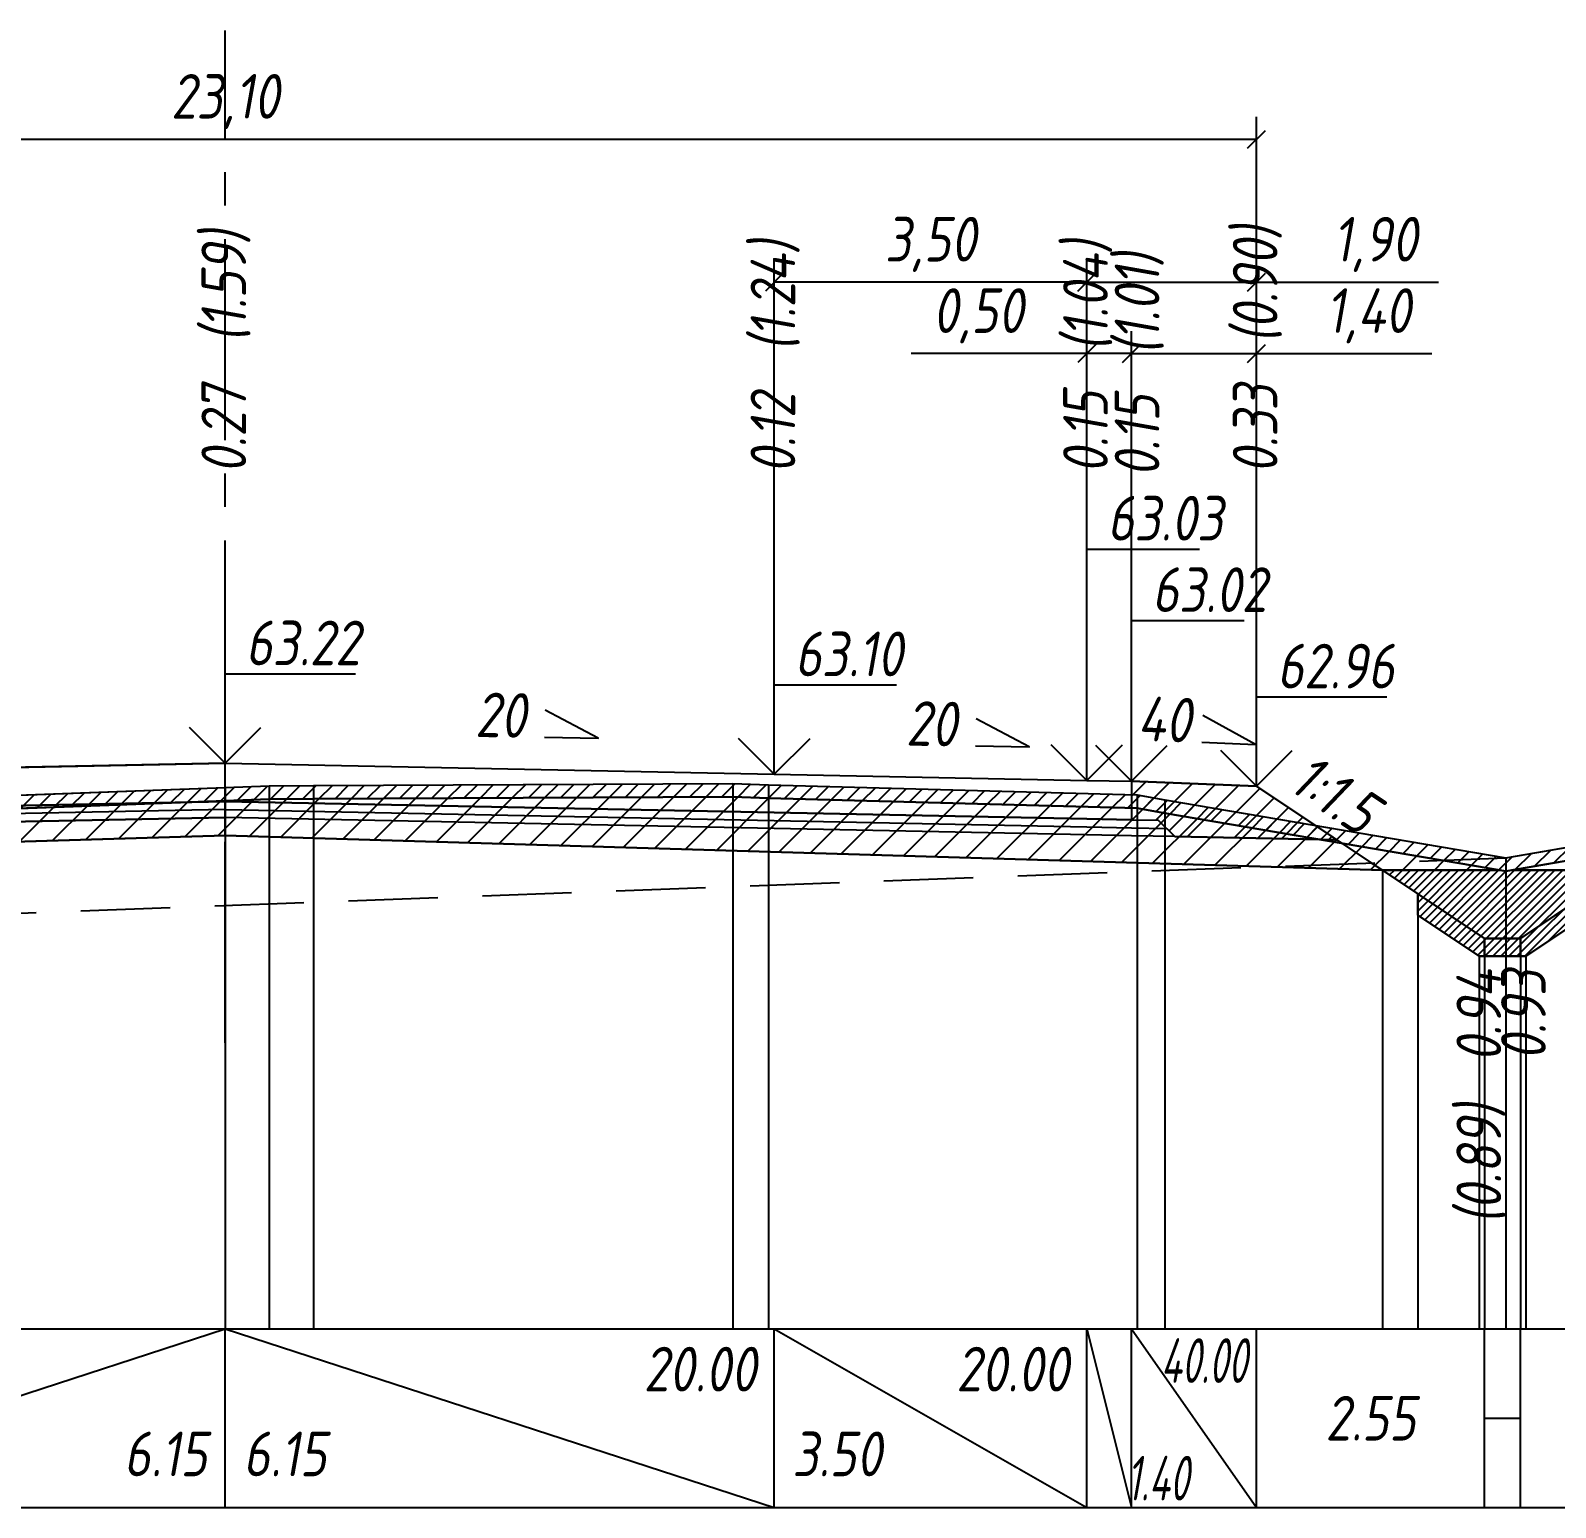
# Model space of a CAD drawing. Extents: x -717 to 1451, y -133302 to 233.
# Drawn here: x 164.3 to 249.7, y -3040 to -2957.3 of the extents above; entities that cross this region are included whole.
import ezdxf
from ezdxf.enums import TextEntityAlignment as Align

# ---------------------------------------------------------------- set-up
doc = ezdxf.new("R2010")
doc.units = 0
doc.linetypes.add('осевая2', pattern=[1.125, 0.75, -0.125, 0.125, -0.125])
doc.linetypes.add('штриховая', pattern=[0.75, 0.5, -0.25])
for name, color, linetype in [('Интерполированный поперечник', 2, 'Continuous'), ('Код_514', 1, 'Continuous'), ('Контур_0', 7, 'Continuous'), ('Контур_2521', 7, 'Continuous'), ('Контур_2564', 7, 'Continuous'), ('Контур_2660', 7, 'Continuous'), ('Контур_2665', 7, 'Continuous'), ('Контур_400', 7, 'Continuous'), ('Контур_508', 7, 'Continuous'), ('Контур_512', 7, 'Continuous'), ('Контур_513', 7, 'Continuous'), ('Контур_818', 7, 'Continuous'), ('Красный поперечник', 1, 'Continuous'), ('Объём_2501', 7, 'Continuous'), ('Объём_2564', 7, 'Continuous'), ('Объём_2650', 7, 'Continuous'), ('Объём_2660', 7, 'Continuous'), ('Объём_2661', 7, 'Continuous'), ('Объём_2663', 7, 'Continuous'), ('Объём_2664', 7, 'Continuous'), ('Объём_2665', 7, 'Continuous'), ('Объём_2666', 7, 'Continuous'), ('Объём_2667', 7, 'Continuous'), ('Объём_2668', 7, 'Continuous'), ('Объём_2669', 7, 'Continuous'), ('Объём_2675', 7, 'Continuous'), ('Ось', 1, 'осевая2'), ('Откосы', 7, 'Continuous'), ('Отметки покрытия', 7, 'Continuous'), ('Рабочие отметки', 7, 'Continuous'), ('Рабочие отметки доп.', 7, 'Continuous'), ('Таблица', 7, 'Continuous'), ('Уклоны проезжей части', 7, 'Continuous'), ('Черный поперечник', 3, 'Continuous')]:
    doc.layers.add(name, color=color, linetype=linetype)
for name, color, linetype, true_color in [('Контур_2540', 2, 'Continuous', 0xffff00), ('Контур_2560', 2, 'Continuous', 0xffff00), ('Контур_2561', 7, 'Continuous', 0xff8040), ('Контур_2562', 3, 'Continuous', 0x00ff00), ('Контур_2563', 7, 'Continuous', 0xff8000), ('Контур_2570', 7, 'Continuous', 0x80ff00), ('Контур_2583', 3, 'Continuous', 0x00ff00), ('Контур_2584', 3, 'Continuous', 0x00ff00), ('Контур_2736', 4, 'Continuous', 0x00ffff), ('Контур_2737', 4, 'Continuous', 0x00ffff), ('Контур_2738', 4, 'Continuous', 0x00ffff), ('Контур_2739', 4, 'Continuous', 0x00ffff), ('Контур_2745', 7, 'Continuous', 0xa4ffff), ('Контур_2747', 4, 'Continuous', 0x00ffff), ('Контур_2748', 4, 'Continuous', 0x00ffff), ('Контур_2749', 4, 'Continuous', 0x00ffff), ('Контур_402', 7, 'Continuous', 0xff6464), ('Контур_703', 4, 'Continuous', 0x00ffff), ('Контур_705', 4, 'Continuous', 0x00ffff), ('Контур_707', 4, 'Continuous', 0x00ffff), ('Контур_720', 131, 'Continuous', 0xaaffff), ('Объём_2500', 7, 'Continuous', 0xc0c0c0), ('Объём_2520', 7, 'Continuous', 0x80ffff), ('Объём_2540', 2, 'Continuous', 0xffff00), ('Объём_2560', 2, 'Continuous', 0xffff00), ('Объём_2561', 7, 'Continuous', 0xff8040), ('Объём_2562', 3, 'Continuous', 0x00ff00), ('Объём_2563', 7, 'Continuous', 0xff8000), ('Объём_2570', 7, 'Continuous', 0x80ff00), ('Объём_2580', 3, 'Continuous', 0x00ff00), ('Объём_2583', 3, 'Continuous', 0x00ff00), ('Объём_2584', 3, 'Continuous', 0x00ff00), ('Объём_2593', 3, 'Continuous', 0x00ff00), ('Объём_2597', 3, 'Continuous', 0x00ff00), ('Объём_2600', 7, 'Continuous', 0x808000), ('Объём_2620', 2, 'Continuous', 0xffff00)]:
    doc.layers.add(name, color=color, linetype=linetype, true_color=true_color)
doc.styles.get("Standard").update_dxf_attribs({"font": 'txt', "height": 2.5})
doc.styles.add('М', font='romand.shx', dxfattribs={"width": 0.8, "oblique": 10, "height": 2.5})
doc.dimstyles.new('ISO-25', dxfattribs={"dimtxt": 2.5, "dimasz": 2.5, "dimexe": 1.25, "dimexo": 0.625, "dimtad": 1, "dimtxsty": 'Standard', "dimcen": 2.5, "dimadec": 0, "dimazin": 0, "dimtfac": 1, "dimtmove": 0, "dimatfit": 3, "dimfxl": 1, "dimarcsym": 0})

# ---------------------------------------------------------------- blocks, each defined once
blk = doc.blocks.new('_Oblique')
at = {"color": 0, "linetype": 'ByBlock', "lineweight": -2}
blk.add_line((-0.5, -0.5), (0.5, 0.5), dxfattribs=at)
blk = doc.blocks.new('*D64')
at = {"color": 0, "lineweight": -2, "transparency": 16777216}
for p, q in [((225.988, -2998.769), (225.988, -2974.129)), ((232.988, -2999.049), (232.988, -2974.129)), ((225.988, -2975.379), (232.988, -2975.379)), ((232.988, -2975.379), (242.799, -2975.379))]:
    blk.add_line(p, q, dxfattribs=at)
at = {"layer": 'Defpoints', "color": 0, "transparency": 16777216}
for p in [(232.988, -2975.379), (225.988, -2999.394), (232.988, -2999.674)]:
    blk.add_point(p, dxfattribs=at)
at = {"color": 0, "lineweight": -2, "transparency": 16777216, "rotation": 180}
blk.add_blockref('_Oblique', (225.988, -2975.379), dxfattribs=at)
at = {"color": 0, "lineweight": -2, "transparency": 16777216}
blk.add_blockref('_Oblique', (232.988, -2975.379), dxfattribs=at)
at = {"color": 0, "transparency": 16777216, "insert": (239.258, -2973.266), "char_height": 2.5, "width": 8.75, "attachment_point": 5, "style": 'М'}
blk.add_mtext('1,40', dxfattribs=at)
blk = doc.blocks.new('*D66')
at = {"color": 0, "lineweight": -2, "transparency": 16777216}
for p, q in [((223.488, -2998.719), (223.488, -2974.129)), ((225.988, -2998.769), (225.988, -2974.129)), ((223.488, -2975.379), (213.646, -2975.379)), ((225.988, -2975.379), (223.488, -2975.379))]:
    blk.add_line(p, q, dxfattribs=at)
at = {"layer": 'Defpoints', "color": 0, "transparency": 16777216}
for p in [(225.988, -2975.379), (223.488, -2999.344), (225.988, -2999.394)]:
    blk.add_point(p, dxfattribs=at)
at = {"color": 0, "lineweight": -2, "transparency": 16777216, "rotation": 180}
blk.add_blockref('_Oblique', (223.488, -2975.379), dxfattribs=at)
at = {"color": 0, "lineweight": -2, "transparency": 16777216}
blk.add_blockref('_Oblique', (225.988, -2975.379), dxfattribs=at)
at = {"color": 0, "transparency": 16777216, "insert": (217.407, -2973.266), "char_height": 2.5, "width": 9.16667, "attachment_point": 5, "style": 'М'}
blk.add_mtext('0,50', dxfattribs=at)
blk = doc.blocks.new('*D68')
at = {"color": 0, "lineweight": -2, "transparency": 16777216}
for p, q in [((205.988, -2998.369), (205.988, -2970.129)), ((223.488, -2998.719), (223.488, -2970.129)), ((223.488, -2971.379), (205.988, -2971.379))]:
    blk.add_line(p, q, dxfattribs=at)
at = {"layer": 'Defpoints', "color": 0, "transparency": 16777216}
for p in [(205.988, -2971.379), (205.988, -2998.994), (223.488, -2999.344)]:
    blk.add_point(p, dxfattribs=at)
at = {"color": 0, "lineweight": -2, "transparency": 16777216, "rotation": 180}
blk.add_blockref('_Oblique', (205.988, -2971.379), dxfattribs=at)
at = {"color": 0, "lineweight": -2, "transparency": 16777216}
blk.add_blockref('_Oblique', (223.488, -2971.379), dxfattribs=at)
at = {"color": 0, "transparency": 16777216, "insert": (214.738, -2969.266), "char_height": 2.5, "width": 9.58333, "attachment_point": 5, "style": 'М'}
blk.add_mtext('3,50', dxfattribs=at)
blk = doc.blocks.new('*D69')
at = {"color": 0, "lineweight": -2, "transparency": 16777216}
for p, q in [((223.488, -2998.719), (223.488, -2970.129)), ((232.988, -2999.049), (232.988, -2970.129)), ((223.488, -2971.379), (232.988, -2971.379)), ((232.988, -2971.379), (243.182, -2971.379))]:
    blk.add_line(p, q, dxfattribs=at)
at = {"layer": 'Defpoints', "color": 0, "transparency": 16777216}
for p in [(223.488, -2971.379), (223.488, -2999.344), (232.988, -2999.674)]:
    blk.add_point(p, dxfattribs=at)
at = {"color": 0, "lineweight": -2, "transparency": 16777216, "rotation": 180}
blk.add_blockref('_Oblique', (223.488, -2971.379), dxfattribs=at)
at = {"color": 0, "lineweight": -2, "transparency": 16777216}
blk.add_blockref('_Oblique', (232.988, -2971.379), dxfattribs=at)
at = {"color": 0, "transparency": 16777216, "insert": (239.642, -2969.266), "char_height": 2.5, "width": 8.75, "attachment_point": 5, "style": 'М'}
blk.add_mtext('1,90', dxfattribs=at)
blk = doc.blocks.new('*D71')
at = {"color": 0, "lineweight": -2, "transparency": 16777216}
for p, q in [((117.488, -2999.049), (117.488, -2962.129)), ((232.988, -2999.049), (232.988, -2962.129)), ((117.488, -2963.379), (232.988, -2963.379))]:
    blk.add_line(p, q, dxfattribs=at)
at = {"layer": 'Defpoints', "color": 0, "transparency": 16777216}
for p in [(232.988, -2963.379), (117.488, -2999.674), (232.988, -2999.674)]:
    blk.add_point(p, dxfattribs=at)
at = {"color": 0, "lineweight": -2, "transparency": 16777216, "rotation": 180}
blk.add_blockref('_Oblique', (117.488, -2963.379), dxfattribs=at)
at = {"color": 0, "lineweight": -2, "transparency": 16777216}
blk.add_blockref('_Oblique', (232.988, -2963.379), dxfattribs=at)
at = {"color": 0, "transparency": 16777216, "insert": (175.238, -2961.266), "char_height": 2.5, "width": 11.25, "attachment_point": 5, "style": 'М'}
blk.add_mtext('23,10', dxfattribs=at)

msp = doc.modelspace()

# ---------------------------------------------------------------- hatches: boundary and pattern name
at = {"layer": 'Объём_2563'}
h = msp.add_hatch(dxfattribs=at)
h.set_pattern_fill('ANSI31', color=256, scale=0.3)
h.paths.add_polyline_path([(227.488, -3001.511), (228.406, -3002.43), (237.488, -3002.611), (232.988, -2999.611), (225.988, -2999.331), (225.988, -3001.481)])
at = {"layer": 'Объём_2570'}
h = msp.add_hatch(dxfattribs=at)
h.set_pattern_fill('ANSI31', color=256, scale=0.2)
h.paths.add_polyline_path([(175.238, -3000.432), (150.431, -3001.347), (148.949, -3001.456), (132.06, -3002.416), (130.216, -3003.058), (114.695, -3009.292), (105, -3008.687), (105, -3007.937), (114.695, -3008.542), (130.216, -3002.308), (132.06, -3001.666), (148.949, -3000.706), (150.431, -3000.597), (175.238, -2999.682)])
h = msp.add_hatch(dxfattribs=at)
h.set_pattern_fill('ANSI31', color=256, scale=0.2)
h.paths.add_polyline_path([(257.166, -3002.607), (246.953, -3004.366), (227.846, -3001.121), (226.306, -3000.833), (205.663, -3000.286), (203.658, -3000.208), (180.184, -3000.316), (177.697, -3000.341), (175.238, -3000.432), (175.238, -2999.682), (177.697, -2999.591), (180.184, -2999.566), (203.658, -2999.458), (205.663, -2999.536), (226.306, -3000.083), (227.846, -3000.371), (246.953, -3003.616), (257.166, -3001.857)])
at = {"layer": 'Объём_2600'}
h = msp.add_hatch(dxfattribs=at)
h.set_pattern_fill('ANSI31', color=6, scale=0.4)
h.paths.add_polyline_path([(152.68, -3001.267), (175.238, -3000.432), (175.238, -3002.366), (128.443, -3003.77), (130.216, -3003.058), (132.06, -3002.416), (148.949, -3001.456), (150.431, -3001.347)])
h = msp.add_hatch(dxfattribs=at)
h.set_pattern_fill('ANSI31', color=6, scale=0.4)
h.paths.add_polyline_path([(240.036, -3004.31), (175.238, -3002.366), (175.238, -3000.432), (177.697, -3000.341), (180.184, -3000.316), (203.658, -3000.208), (205.663, -3000.286), (226.306, -3000.833), (227.846, -3001.121), (246.626, -3004.31)])
at = {"layer": 'Объём_2620'}
h = msp.add_hatch(dxfattribs=at)
h.set_pattern_fill('ANSI31', color=2, scale=0.1)
h.paths.add_polyline_path([(253.486, -3004.31), (251.511, -3005.627), (251.511, -3006.829), (248.064, -3009.127), (245.458, -3009.127), (242.011, -3006.829), (242.011, -3005.627), (240.036, -3004.31), (246.626, -3004.31), (246.953, -3004.366), (247.276, -3004.31)])

# ---------------------------------------------------------------- linework, layer by layer
at = {"layer": 'Интерполированный поперечник', "linetype": 'штриховая', "ltscale": 10, "flags": 128}
msp.add_lwpolyline([(114.695, -3008.542), (246.953, -3003.616)], dxfattribs=at)
at = {"layer": 'Код_514'}
for p, q in [((144.488, -3040), (175.238, -3030)), ((175.238, -3040), (175.238, -3030)), ((175.238, -3030), (205.988, -3040)), ((205.988, -3040), (205.988, -3030)), ((205.988, -3030), (223.488, -3040)), ((223.488, -3040), (223.488, -3030)), ((223.488, -3030), (225.988, -3040)), ((225.988, -3040), (225.988, -3030)), ((225.988, -3030), (232.988, -3040)), ((232.988, -3040), (232.988, -3030)), ((245.761, -3040), (245.761, -3030)), ((247.761, -3040), (247.761, -3030)), ((245.761, -3035), (247.761, -3035))]:
    msp.add_line(p, q, dxfattribs=at)
at = {"layer": 'Контур_0', "flags": 128}
for points in [[(175.238, -2998.316), (144.488, -2998.931), (126.988, -2999.281), (126.988, -2999.281), (126.988, -2999.281), (126.988, -2999.281), (126.988, -2999.281), (124.488, -2999.331), (124.488, -3001.481), (126.988, -3001.431), (126.988, -3001.431), (126.988, -3001.431), (126.988, -3001.431), (126.988, -3001.431), (126.988, -3001.431), (144.488, -3001.081), (175.238, -3000.466), (175.238, -2998.316)], [(175.238, -2998.316), (205.988, -2998.931), (223.488, -2999.281), (223.488, -2999.281), (223.488, -2999.281), (223.488, -2999.281), (223.488, -2999.281), (223.488, -2999.281), (225.988, -2999.331), (225.988, -3001.481), (223.488, -3001.431), (223.488, -3001.431), (223.488, -3001.431), (223.488, -3001.431), (223.488, -3001.431), (223.488, -3001.431), (205.988, -3001.081), (175.238, -3000.466), (175.238, -2998.316)], [(232.988, -2999.611), (232.988, -2999.611)], [(232.988, -2999.611), (239.416, -3003.897), (239.416, -3003.897), (239.416, -3003.897), (239.416, -3003.897), (239.416, -3003.897), (239.416, -3003.897), (239.416, -3003.897), (239.416, -3003.897), (239.416, -3003.897), (239.416, -3003.897), (239.416, -3003.897), (239.416, -3003.897), (239.416, -3003.897), (239.416, -3003.897), (245.761, -3008.127)], [(232.988, -2999.611), (239.416, -3003.897), (239.416, -3003.897), (239.416, -3003.897), (239.416, -3003.897), (239.416, -3003.897), (239.416, -3003.897), (239.416, -3003.897), (239.416, -3003.897), (239.416, -3003.897), (239.416, -3003.897), (239.416, -3003.897), (239.416, -3003.897), (239.416, -3003.897), (239.416, -3003.897), (245.761, -3008.127), (247.761, -3008.127), (257.166, -3001.857)], [(175.238, -3000.466), (144.488, -3001.081), (126.988, -3001.431), (126.988, -3001.431), (126.988, -3001.431), (126.988, -3001.431), (126.988, -3001.431), (126.988, -3001.431), (124.488, -3001.481), (122.988, -3001.511), (122.069, -3002.43), (124.488, -3002.381), (126.988, -3002.331), (126.988, -3002.331), (126.988, -3002.331), (126.988, -3002.331), (126.988, -3002.331), (126.988, -3002.331), (144.488, -3001.981), (175.238, -3001.366), (175.238, -3000.466)], [(175.238, -3000.466), (205.988, -3001.081), (223.488, -3001.431), (223.488, -3001.431), (223.488, -3001.431), (223.488, -3001.431), (223.488, -3001.431), (223.488, -3001.431), (225.988, -3001.481), (227.488, -3001.511), (228.406, -3002.43), (225.988, -3002.381), (223.488, -3002.331), (223.488, -3002.331), (223.488, -3002.331), (223.488, -3002.331), (223.488, -3002.331), (223.488, -3002.331), (205.988, -3001.981), (175.238, -3001.366), (175.238, -3000.466)], [(225.988, -3001.481), (227.488, -3001.511), (228.406, -3002.43), (237.488, -3002.611)]]:
    msp.add_lwpolyline(points, dxfattribs=at)
at = {"layer": 'Контур_2521', "color": 250, "flags": 128}
for points in [[(175.238, -3000.916), (144.488, -3001.531), (126.988, -3001.881), (126.988, -3001.881), (126.988, -3001.881), (126.988, -3001.881), (126.988, -3001.881), (126.988, -3001.881), (124.488, -3001.931), (122.529, -3001.971)], [(175.238, -3000.916), (205.988, -3001.531), (223.488, -3001.881), (223.488, -3001.881), (223.488, -3001.881), (223.488, -3001.881), (223.488, -3001.881), (223.488, -3001.881), (225.988, -3001.931), (227.947, -3001.971)]]:
    msp.add_lwpolyline(points, dxfattribs=at)
at = {"layer": 'Контур_2540', "flags": 128}
for points in [[(144.488, -3001.981), (126.988, -3002.331), (124.488, -3002.381), (122.069, -3002.43), (112.988, -3002.611), (110.439, -3004.31), (175.238, -3002.366), (175.238, -3001.366), (144.488, -3001.981)], [(175.238, -3002.366), (240.036, -3004.31), (237.488, -3002.611), (228.406, -3002.43), (225.988, -3002.381), (223.488, -3002.331), (205.988, -3001.981), (175.238, -3001.366), (175.238, -3002.366)]]:
    msp.add_lwpolyline(points, dxfattribs=at)
at = {"layer": 'Контур_2560', "flags": 128}
msp.add_lwpolyline([(225.988, -2999.331), (232.988, -2999.611), (232.988, -2999.611), (232.988, -2999.611)], dxfattribs=at)
at = {"layer": 'Контур_2561', "flags": 128}
msp.add_lwpolyline([(225.988, -2999.331), (225.988, -2999.331), (232.988, -2999.611), (232.988, -2999.611), (225.988, -2999.331)], dxfattribs=at)
at = {"layer": 'Контур_2562', "flags": 128}
msp.add_lwpolyline([(232.988, -2999.611), (232.988, -2999.611), (232.988, -2999.611), (232.988, -2999.611), (232.988, -2999.611)], dxfattribs=at)
at = {"layer": 'Контур_2563', "flags": 128}
msp.add_lwpolyline([(227.488, -3001.511), (228.406, -3002.43), (237.488, -3002.611), (232.988, -2999.611), (225.988, -2999.331), (225.988, -3001.481), (227.488, -3001.511)], dxfattribs=at)
at = {"layer": 'Контур_2564', "flags": 128}
msp.add_lwpolyline([(225.988, -2999.331), (232.988, -2999.611)], dxfattribs=at)
at = {"layer": 'Контур_2570', "flags": 128}
msp.add_lwpolyline([(80, -3008.386), (81.428, -3008.372), (98.047, -3008.22), (105.938, -3008.75), (114.695, -3009.292), (130.216, -3003.058), (132.06, -3002.416), (148.949, -3001.456), (150.431, -3001.347), (152.68, -3001.267), (175.238, -3000.432), (177.697, -3000.341), (180.184, -3000.316), (203.658, -3000.208), (205.663, -3000.286), (226.306, -3000.833), (227.846, -3001.121), (246.953, -3004.366), (271.714, -3000.101), (282.166, -2997.909)], dxfattribs=at)
at = {"layer": 'Контур_2583', "flags": 128}
for points in [[(245.761, -3008.127), (242.011, -3005.627), (242.011, -3006.829), (245.458, -3009.127), (245.761, -3009.127), (245.761, -3008.127)], [(251.511, -3006.829), (251.511, -3005.627), (247.761, -3008.127), (247.761, -3009.127), (248.064, -3009.127), (251.511, -3006.829)]]:
    msp.add_lwpolyline(points, dxfattribs=at)
at = {"layer": 'Контур_2584', "flags": 128}
msp.add_lwpolyline([(245.761, -3008.127), (245.761, -3009.127), (247.761, -3009.127), (247.761, -3008.127), (245.761, -3008.127)], dxfattribs=at)
at = {"layer": 'Контур_2660', "flags": 128}
for points in [[(110.439, -3004.31), (175.238, -3002.366)], [(175.238, -3002.366), (240.036, -3004.31)]]:
    msp.add_lwpolyline(points, dxfattribs=at)
at = {"layer": 'Контур_2665', "flags": 128}
msp.add_lwpolyline([(232.988, -2999.611), (232.988, -2999.611)], dxfattribs=at)
at = {"layer": 'Контур_2736', "flags": 128}
for points in [[(232.988, -2999.611), (239.416, -3003.897)], [(239.416, -3003.897), (245.761, -3008.127)]]:
    msp.add_lwpolyline(points, dxfattribs=at)
at = {"layer": 'Контур_2737', "flags": 128}
msp.add_lwpolyline([(239.416, -3003.897), (239.416, -3003.897)], dxfattribs=at)
at = {"layer": 'Контур_2738', "flags": 128}
msp.add_lwpolyline([(239.416, -3003.897), (239.416, -3003.897)], dxfattribs=at)
at = {"layer": 'Контур_2739', "flags": 128}
msp.add_lwpolyline([(239.416, -3003.897), (239.416, -3003.897)], dxfattribs=at)
at = {"layer": 'Контур_2745', "flags": 128}
msp.add_lwpolyline([(239.416, -3003.897), (239.416, -3003.897)], dxfattribs=at)
msp.add_lwpolyline([(239.416, -3003.897), (239.416, -3003.897)], dxfattribs=at)
msp.add_lwpolyline([(239.416, -3003.897), (239.416, -3003.897)], dxfattribs=at)
msp.add_lwpolyline([(239.416, -3003.897), (239.416, -3003.897)], dxfattribs=at)
msp.add_lwpolyline([(239.416, -3003.897), (239.416, -3003.897)], dxfattribs=at)
msp.add_lwpolyline([(239.416, -3003.897), (239.416, -3003.897)], dxfattribs=at)
at = {"layer": 'Контур_2747', "flags": 128}
msp.add_lwpolyline([(239.416, -3003.897), (239.416, -3003.897)], dxfattribs=at)
at = {"layer": 'Контур_2748', "flags": 128}
msp.add_lwpolyline([(239.416, -3003.897), (239.416, -3003.897)], dxfattribs=at)
at = {"layer": 'Контур_2749', "flags": 128}
msp.add_lwpolyline([(239.416, -3003.897), (239.416, -3003.897)], dxfattribs=at)
at = {"layer": 'Контур_400', "flags": 128}
for points in [[(124.488, -2999.331), (126.988, -2999.281), (126.988, -2999.281), (126.988, -2999.281), (126.988, -2999.281), (126.988, -2999.281), (126.988, -2999.281), (144.488, -2998.931), (175.238, -2998.316)], [(175.238, -2998.316), (205.988, -2998.931), (223.488, -2999.281), (223.488, -2999.281), (223.488, -2999.281), (223.488, -2999.281), (223.488, -2999.281), (223.488, -2999.281), (225.988, -2999.331)]]:
    msp.add_lwpolyline(points, dxfattribs=at)
at = {"layer": 'Контур_402', "flags": 128}
msp.add_lwpolyline([(110.439, -3004.31), (175.238, -3002.366), (240.036, -3004.31)], dxfattribs=at)
at = {"layer": 'Контур_508', "flags": 128}
msp.add_lwpolyline([(104, -3010), (105, -3009.236), (105, -3007.937), (110.439, -3004.31), (175.238, -3002.366), (240.036, -3004.31), (242.011, -3005.627), (242.011, -3006.829), (245.458, -3009.127), (245.761, -3009.127), (247.761, -3009.127), (248.064, -3009.127), (251.511, -3006.829), (251.511, -3005.627), (257.166, -3001.857)], dxfattribs=at)
at = {"layer": 'Контур_512', "flags": 128}
msp.add_lwpolyline([(104, -3010), (105, -3009.236), (105, -3007.937), (110.439, -3004.31), (175.238, -3002.366), (240.036, -3004.31), (242.011, -3005.627), (242.011, -3006.829), (245.458, -3009.127), (245.761, -3009.127), (247.761, -3009.127), (248.064, -3009.127), (251.511, -3006.829), (251.511, -3005.627), (257.166, -3001.857)], dxfattribs=at)
at = {"layer": 'Контур_513', "flags": 128}
msp.add_lwpolyline([(104, -3010), (105, -3009.236), (105, -3007.937), (110.439, -3004.31), (175.238, -3002.366), (240.036, -3004.31), (242.011, -3005.627), (242.011, -3006.829), (245.458, -3009.127), (245.761, -3009.127), (247.761, -3009.127), (248.064, -3009.127), (251.511, -3006.829), (251.511, -3005.627), (257.166, -3001.857)], dxfattribs=at)
at = {"layer": 'Контур_703', "flags": 128}
msp.add_lwpolyline([(232.988, -2999.611), (239.416, -3003.897)], dxfattribs=at)
at = {"layer": 'Контур_705', "flags": 128}
msp.add_lwpolyline([(239.416, -3003.897), (239.416, -3003.897)], dxfattribs=at)
at = {"layer": 'Контур_707', "flags": 128}
msp.add_lwpolyline([(247.761, -3008.127), (257.166, -3001.857)], dxfattribs=at)
at = {"layer": 'Контур_720', "flags": 128}
msp.add_lwpolyline([(245.761, -3008.127), (247.761, -3008.127)], dxfattribs=at)
at = {"layer": 'Контур_818', "flags": 128}
msp.add_lwpolyline([(105, -3008.687), (105.938, -3008.75), (114.695, -3009.292), (130.216, -3003.058), (132.06, -3002.416), (148.949, -3001.456), (150.431, -3001.347), (152.68, -3001.267), (175.238, -3000.432), (177.697, -3000.341), (180.184, -3000.316), (203.658, -3000.208), (205.663, -3000.286), (226.306, -3000.833), (227.846, -3001.121), (246.953, -3004.366), (257.166, -3002.607)], dxfattribs=at)
at = {"layer": 'Красный поперечник'}
for p, q in [((144.488, -2998.931), (175.238, -2998.316)), ((175.238, -2998.316), (205.988, -2998.931)), ((205.988, -2998.931), (223.488, -2999.281)), ((223.488, -2999.281), (225.988, -2999.331)), ((225.988, -2999.331), (232.988, -2999.611)), ((232.988, -2999.611), (245.761, -3008.127)), ((247.761, -3008.127), (257.166, -3001.857)), ((175.238, -3002.366), (175.238, -3030)), ((240.036, -3004.31), (240.036, -3030)), ((242.011, -3005.627), (242.011, -3030)), ((242.011, -3006.829), (242.011, -3030)), ((245.761, -3008.127), (247.761, -3008.127)), ((245.458, -3009.127), (245.458, -3030)), ((245.761, -3009.127), (245.761, -3030)), ((247.761, -3009.127), (247.761, -3030)), ((248.064, -3009.127), (248.064, -3030))]:
    msp.add_line(p, q, dxfattribs=at)
at = {"layer": 'Объём_2500', "flags": 128}
for points in [[(175.238, -2998.316), (144.488, -2998.931), (126.988, -2999.281), (126.988, -2999.281), (126.988, -2999.281), (126.988, -2999.281), (126.988, -2999.281), (124.488, -2999.331), (124.488, -3001.481), (126.988, -3001.431), (126.988, -3001.431), (126.988, -3001.431), (126.988, -3001.431), (126.988, -3001.431), (126.988, -3001.431), (144.488, -3001.081), (175.238, -3000.466), (175.238, -2998.316)], [(175.238, -2998.316), (205.988, -2998.931), (223.488, -2999.281), (223.488, -2999.281), (223.488, -2999.281), (223.488, -2999.281), (223.488, -2999.281), (223.488, -2999.281), (225.988, -2999.331), (225.988, -3001.481), (223.488, -3001.431), (223.488, -3001.431), (223.488, -3001.431), (223.488, -3001.431), (223.488, -3001.431), (223.488, -3001.431), (205.988, -3001.081), (175.238, -3000.466), (175.238, -2998.316)]]:
    msp.add_lwpolyline(points, dxfattribs=at)
at = {"layer": 'Объём_2501', "flags": 128}
for points in [[(124.488, -2999.331), (126.988, -2999.281), (126.988, -2999.281), (126.988, -2999.281), (126.988, -2999.281), (126.988, -2999.281), (126.988, -2999.281), (144.488, -2998.931), (175.238, -2998.316)], [(175.238, -2998.316), (205.988, -2998.931), (223.488, -2999.281), (223.488, -2999.281), (223.488, -2999.281), (223.488, -2999.281), (223.488, -2999.281), (223.488, -2999.281), (225.988, -2999.331)]]:
    msp.add_lwpolyline(points, dxfattribs=at)
at = {"layer": 'Объём_2520', "color": 250, "flags": 128}
for points in [[(175.238, -3000.466), (144.488, -3001.081), (126.988, -3001.431), (126.988, -3001.431), (126.988, -3001.431), (126.988, -3001.431), (126.988, -3001.431), (126.988, -3001.431), (124.488, -3001.481), (122.988, -3001.511), (122.069, -3002.43), (124.488, -3002.381), (126.988, -3002.331), (126.988, -3002.331), (126.988, -3002.331), (126.988, -3002.331), (126.988, -3002.331), (126.988, -3002.331), (144.488, -3001.981), (175.238, -3001.366), (175.238, -3000.466)], [(175.238, -3000.466), (205.988, -3001.081), (223.488, -3001.431), (223.488, -3001.431), (223.488, -3001.431), (223.488, -3001.431), (223.488, -3001.431), (223.488, -3001.431), (225.988, -3001.481), (227.488, -3001.511), (228.406, -3002.43), (225.988, -3002.381), (223.488, -3002.331), (223.488, -3002.331), (223.488, -3002.331), (223.488, -3002.331), (223.488, -3002.331), (223.488, -3002.331), (205.988, -3001.981), (175.238, -3001.366), (175.238, -3000.466)]]:
    msp.add_lwpolyline(points, dxfattribs=at)
at = {"layer": 'Объём_2540', "flags": 128}
for points in [[(144.488, -3001.981), (126.988, -3002.331), (124.488, -3002.381), (122.069, -3002.43), (112.988, -3002.611), (110.439, -3004.31), (175.238, -3002.366), (175.238, -3001.366), (144.488, -3001.981)], [(175.238, -3002.366), (240.036, -3004.31), (237.488, -3002.611), (228.406, -3002.43), (225.988, -3002.381), (223.488, -3002.331), (205.988, -3001.981), (175.238, -3001.366), (175.238, -3002.366)]]:
    msp.add_lwpolyline(points, dxfattribs=at)
at = {"layer": 'Объём_2560', "flags": 128}
msp.add_lwpolyline([(225.988, -2999.331), (232.988, -2999.611), (232.988, -2999.611), (232.988, -2999.611)], dxfattribs=at)
at = {"layer": 'Объём_2561', "flags": 128}
msp.add_lwpolyline([(225.988, -2999.331), (225.988, -2999.331), (232.988, -2999.611), (232.988, -2999.611), (225.988, -2999.331)], dxfattribs=at)
at = {"layer": 'Объём_2562', "flags": 128}
msp.add_lwpolyline([(232.988, -2999.611), (232.988, -2999.611), (232.988, -2999.611), (232.988, -2999.611), (232.988, -2999.611)], dxfattribs=at)
at = {"layer": 'Объём_2563', "color": 250, "flags": 128}
msp.add_lwpolyline([(227.488, -3001.511), (228.406, -3002.43), (237.488, -3002.611), (232.988, -2999.611), (225.988, -2999.331), (225.988, -3001.481), (227.488, -3001.511)], dxfattribs=at)
at = {"layer": 'Объём_2564', "flags": 128}
msp.add_lwpolyline([(225.988, -2999.331), (232.988, -2999.611)], dxfattribs=at)
at = {"layer": 'Объём_2570', "flags": 128}
for points in [[(175.238, -3000.432), (150.431, -3001.347), (148.949, -3001.456), (132.06, -3002.416), (130.216, -3003.058), (114.695, -3009.292), (105, -3008.687), (105, -3007.937), (114.695, -3008.542), (130.216, -3002.308), (132.06, -3001.666), (148.949, -3000.706), (150.431, -3000.597), (175.238, -2999.682), (175.238, -3000.432), (175.238, -3000.432)], [(257.166, -3002.607), (246.953, -3004.366), (227.846, -3001.121), (226.306, -3000.833), (205.663, -3000.286), (203.658, -3000.208), (180.184, -3000.316), (177.697, -3000.341), (175.238, -3000.432), (175.238, -2999.682), (177.697, -2999.591), (180.184, -2999.566), (203.658, -2999.458), (205.663, -2999.536), (226.306, -3000.083), (227.846, -3000.371), (246.953, -3003.616), (257.166, -3001.857), (257.166, -3002.607), (257.166, -3002.607)]]:
    msp.add_lwpolyline(points, dxfattribs=at)
at = {"layer": 'Объём_2580', "flags": 128}
msp.add_lwpolyline([(232.988, -2999.611), (232.988, -2999.611)], dxfattribs=at)
at = {"layer": 'Объём_2583', "flags": 128}
for points in [[(245.761, -3008.127), (242.011, -3005.627), (242.011, -3006.829), (245.458, -3009.127), (245.761, -3009.127), (245.761, -3008.127)], [(251.511, -3006.829), (251.511, -3005.627), (247.761, -3008.127), (247.761, -3009.127), (248.064, -3009.127), (251.511, -3006.829)]]:
    msp.add_lwpolyline(points, dxfattribs=at)
at = {"layer": 'Объём_2584', "flags": 128}
msp.add_lwpolyline([(245.761, -3008.127), (245.761, -3009.127), (247.761, -3009.127), (247.761, -3008.127), (245.761, -3008.127)], dxfattribs=at)
at = {"layer": 'Объём_2593', "flags": 128}
for points in [[(242.011, -3005.627), (245.761, -3008.127)], [(247.761, -3008.127), (251.511, -3005.627)]]:
    msp.add_lwpolyline(points, dxfattribs=at)
at = {"layer": 'Объём_2597', "flags": 128}
msp.add_lwpolyline([(245.761, -3008.127), (247.761, -3008.127)], dxfattribs=at)
at = {"layer": 'Объём_2620', "flags": 128}
msp.add_lwpolyline([(253.486, -3004.31), (251.511, -3005.627), (251.511, -3006.829), (248.064, -3009.127), (245.458, -3009.127), (242.011, -3006.829), (242.011, -3005.627), (240.036, -3004.31), (246.626, -3004.31), (246.953, -3004.366), (247.276, -3004.31), (253.486, -3004.31), (253.486, -3004.31)], dxfattribs=at)
at = {"layer": 'Объём_2650', "color": 6, "flags": 128}
for points in [[(152.68, -3001.267), (175.238, -3000.432), (175.238, -3002.366), (128.443, -3003.77), (130.216, -3003.058), (132.06, -3002.416), (148.949, -3001.456), (150.431, -3001.347), (152.68, -3001.267), (152.68, -3001.267)], [(240.036, -3004.31), (175.238, -3002.366), (175.238, -3000.432), (177.697, -3000.341), (180.184, -3000.316), (203.658, -3000.208), (205.663, -3000.286), (226.306, -3000.833), (227.846, -3001.121), (246.626, -3004.31), (240.036, -3004.31), (240.036, -3004.31)], [(253.486, -3004.31), (247.276, -3004.31), (255.649, -3002.868), (253.486, -3004.31), (253.486, -3004.31)]]:
    msp.add_lwpolyline(points, dxfattribs=at)
at = {"layer": 'Объём_2660', "flags": 128}
for points in [[(110.439, -3004.31), (175.238, -3002.366)], [(175.238, -3002.366), (240.036, -3004.31)]]:
    msp.add_lwpolyline(points, dxfattribs=at)
at = {"layer": 'Объём_2661', "flags": 128}
msp.add_lwpolyline([(232.988, -2999.611), (239.416, -3003.897), (240.036, -3004.31)], dxfattribs=at)
at = {"layer": 'Объём_2663', "flags": 128}
for points in [[(240.036, -3004.31), (245.761, -3008.127)], [(247.761, -3008.127), (253.486, -3004.31)]]:
    msp.add_lwpolyline(points, dxfattribs=at)
at = {"layer": 'Объём_2664', "flags": 128}
msp.add_lwpolyline([(245.761, -3008.127), (247.761, -3008.127)], dxfattribs=at)
at = {"layer": 'Объём_2665', "flags": 128}
msp.add_lwpolyline([(232.988, -2999.611), (232.988, -2999.611)], dxfattribs=at)
at = {"layer": 'Объём_2666', "flags": 128}
for points in [[(232.988, -2999.611), (239.416, -3003.897)], [(239.416, -3003.897), (240.036, -3004.31)]]:
    msp.add_lwpolyline(points, dxfattribs=at)
at = {"layer": 'Объём_2667', "flags": 128}
msp.add_lwpolyline([(239.416, -3003.897), (239.416, -3003.897)], dxfattribs=at)
at = {"layer": 'Объём_2668', "flags": 128}
msp.add_lwpolyline([(239.416, -3003.897), (239.416, -3003.897)], dxfattribs=at)
at = {"layer": 'Объём_2669', "flags": 128}
msp.add_lwpolyline([(239.416, -3003.897), (239.416, -3003.897)], dxfattribs=at)
at = {"layer": 'Объём_2675', "flags": 128}
msp.add_lwpolyline([(239.416, -3003.897), (239.416, -3003.897)], dxfattribs=at)
msp.add_lwpolyline([(239.416, -3003.897), (239.416, -3003.897)], dxfattribs=at)
msp.add_lwpolyline([(239.416, -3003.897), (239.416, -3003.897)], dxfattribs=at)
msp.add_lwpolyline([(239.416, -3003.897), (239.416, -3003.897)], dxfattribs=at)
msp.add_lwpolyline([(239.416, -3003.897), (239.416, -3003.897)], dxfattribs=at)
msp.add_lwpolyline([(239.416, -3003.897), (239.416, -3003.897)], dxfattribs=at)
at = {"layer": 'Ось', "ltscale": 15}
msp.add_line((175.238, -3013.971), (175.238, -2957.287), dxfattribs=at)
at = {"layer": 'Откосы', "color": 1, "flags": 128}
for points in [[(193.126, -2996.857), (196.125, -2996.917), (193.156, -2995.357)], [(217.251, -2997.34), (220.25, -2997.4), (217.281, -2995.84)], [(229.927, -2997.148), (232.925, -2997.267), (229.987, -2995.649)]]:
    msp.add_lwpolyline(points, dxfattribs=at)
at = {"layer": 'Отметки покрытия', "color": 1}
for p, q in [((223.488, -2999.281), (223.488, -2986.331)), ((223.488, -2986.331), (229.788, -2986.331)), ((225.988, -2999.331), (225.988, -2990.331)), ((225.988, -2990.331), (232.288, -2990.331)), ((175.238, -2998.316), (175.238, -2993.316)), ((175.238, -2993.316), (182.538, -2993.316)), ((205.988, -2998.931), (205.988, -2993.931)), ((205.988, -2993.931), (212.838, -2993.931)), ((232.988, -2999.611), (232.988, -2994.611)), ((232.988, -2994.611), (240.288, -2994.611)), ((175.238, -2998.316), (173.238, -2996.316)), ((175.238, -2998.316), (177.238, -2996.316)), ((205.988, -2998.931), (203.988, -2996.931)), ((205.988, -2998.931), (207.988, -2996.931)), ((223.488, -2999.281), (221.488, -2997.281)), ((223.488, -2999.281), (225.488, -2997.281)), ((225.988, -2999.331), (223.988, -2997.331)), ((225.988, -2999.331), (227.988, -2997.331)), ((232.988, -2999.611), (230.988, -2997.611)), ((232.988, -2999.611), (234.988, -2997.611))]:
    msp.add_line(p, q, dxfattribs=at)
at = {"layer": 'Таблица'}
for p, q in [((80, -3030), (282.166, -3030)), ((80, -3040), (282.166, -3040))]:
    msp.add_line(p, q, dxfattribs=at)
at = {"layer": 'Черный поперечник', "color": 7}
for p, q in [((175.238, -2999.682), (175.238, -3030)), ((177.697, -2999.591), (177.697, -3030)), ((180.184, -2999.566), (180.184, -3030)), ((203.658, -2999.458), (203.658, -3030)), ((205.663, -2999.536), (205.663, -3030)), ((226.306, -3000.083), (226.306, -3030)), ((227.846, -3000.371), (227.846, -3030)), ((246.953, -3003.616), (246.953, -3030))]:
    msp.add_line(p, q, dxfattribs=at)
at = {"layer": 'Черный поперечник', "flags": 128}
msp.add_lwpolyline([(80, -3007.636), (81.428, -3007.622), (98.047, -3007.47), (105.938, -3008), (114.695, -3008.542), (130.216, -3002.308), (132.06, -3001.666), (148.949, -3000.706), (150.431, -3000.597), (152.68, -3000.517), (175.238, -2999.682), (177.697, -2999.591), (180.184, -2999.566), (203.658, -2999.458), (205.663, -2999.536), (226.306, -3000.083), (227.846, -3000.371), (246.953, -3003.616), (271.714, -2999.351), (282.166, -2997.159)], dxfattribs=at)

# ---------------------------------------------------------------- texts
at = {"layer": 'Код_514', "style": 'М', "oblique": 10}
for s, width, p in [('20.00', 0.8, (204.988, -3031)), ('20.00', 0.8, (222.488, -3031)), ('40.00', 0.6, (232.467, -3030.521))]:
    msp.add_text(s, height=2.5, dxfattribs=dict(at, width=width)).set_placement(p, align=Align.TOP_RIGHT)
at = {"layer": 'Код_514', "style": 'М', "oblique": 10, "width": 0.8}
msp.add_text('2.55', height=2.5, dxfattribs=at).set_placement((239.375, -3035), align=Align.MIDDLE_CENTER)
msp.add_text('6.15', height=2.5, dxfattribs=at).set_placement((174.238, -3039), align=Align.BOTTOM_RIGHT)
at = {"layer": 'Код_514', "style": 'М', "oblique": 10}
for s, width, p in [('6.15', 0.8, (176.238, -3039)), ('3.50', 0.8, (206.988, -3039)), ('1.40', 0.6, (225.711, -3040.356))]:
    msp.add_text(s, height=2.5, dxfattribs=dict(at, width=width)).set_placement(p, align=Align.BOTTOM_LEFT)
at = {"layer": 'Отметки покрытия', "color": 1, "style": 'М', "oblique": 10, "width": 0.8}
for s, p in [('63.03', (224.629, -2986.6)), ('63.02', (227.129, -2990.6)), ('63.22', (176.379, -2993.585)), ('63.10', (207.129, -2994.2)), ('62.96', (234.129, -2994.88))]:
    msp.add_text(s, height=2.5, dxfattribs=at).set_placement(p, align=Align.BOTTOM_LEFT)
at = {"layer": 'Рабочие отметки', "color": 1, "style": 'М', "oblique": 10, "width": 0.8}
for s, p in [('0.27', (175.16, -2982.081)), ('0.12', (205.91, -2982.081)), ('0.15', (223.41, -2982.081)), ('0.15', (226.297, -2982.275)), ('0.33', (232.91, -2982.081))]:
    msp.add_text(s, height=2.5, rotation=90, dxfattribs=at).set_placement(p, align=Align.MIDDLE_LEFT)
for s, p in [('0.94', (245.433, -3009.897)), ('0.93', (247.933, -3009.897))]:
    msp.add_text(s, height=2.5, rotation=90, dxfattribs=at).set_placement(p, align=Align.MIDDLE_RIGHT)
at = {"layer": 'Рабочие отметки доп.', "color": 1, "style": 'М', "oblique": 10, "width": 0.8}
for s, p in [('(0.90)', (232.91, -2974.781)), ('(1.59)', (175.16, -2974.731)), ('(1.24)', (205.91, -2975.231)), ('(1.04)', (223.41, -2975.231)), ('(1.01)', (226.297, -2975.425))]:
    msp.add_text(s, height=2.5, rotation=90, dxfattribs=at).set_placement(p, align=Align.MIDDLE_LEFT)
msp.add_text('(0.89)', height=2.5, rotation=90, dxfattribs=at).set_placement((245.433, -3017.397), align=Align.MIDDLE_RIGHT)
at = {"layer": 'Уклоны проезжей части', "color": 1, "style": 'М', "oblique": 10, "width": 0.8}
for s, rotation, p in [('20', 358.85423, (190.633, -2997.624)), ('40', 357.70938, (227.762, -2997.864)), ('20', 358.85423, (214.758, -2998.107)), ('1:1.5', 326.30994, (236.306, -3001.729))]:
    msp.add_text(s, height=2.5, rotation=rotation, dxfattribs=at).set_placement(p, align=Align.BOTTOM_CENTER)

# ---------------------------------------------------------------- dimensions: what is measured, and where the dimension line sits
at = {"color": 5}
dim = msp.add_linear_dim(base=(232.988, -2963.379), p1=(117.488, -2999.674), p2=(232.988, -2999.674), angle=180, dimstyle='ISO-25', override={"dimasz": 1, "dimlfac": 0.2, "dimzin": 0, "dimtxsty": 'М', "dimblk1": 'Oblique', "dimblk2": 'Oblique', "dimsah": 1}, dxfattribs=at)
dim.commit()
dim.dimension.update_dxf_attribs({"geometry": '*D71', "text_midpoint": (175.238, -2961.266)})
dim = msp.add_linear_dim(base=(205.988, -2971.379), p1=(223.488, -2999.344), p2=(205.988, -2998.994), dimstyle='ISO-25', override={"dimasz": 1, "dimlfac": 0.2, "dimzin": 0, "dimtxsty": 'М', "dimblk1": 'Oblique', "dimblk2": 'Oblique', "dimsah": 1}, dxfattribs=at)
dim.commit()
dim.dimension.update_dxf_attribs({"geometry": '*D68', "text_midpoint": (214.738, -2969.266)})
dim = msp.add_linear_dim(base=(223.488, -2971.379), p1=(232.988, -2999.674), p2=(223.488, -2999.344), dimstyle='ISO-25', override={"dimasz": 1, "dimlfac": 0.2, "dimzin": 0, "dimtxsty": 'М', "dimblk1": 'Oblique', "dimblk2": 'Oblique', "dimsah": 1}, dxfattribs=at)
dim.commit()
dim.dimension.update_dxf_attribs({"geometry": '*D69', "text_midpoint": (239.642, -2971.379), "dimtype": 160})
for base, p1, p2, picture, middle in [((225.988, -2975.379), (223.488, -2999.344), (225.988, -2999.394), '*D66', (217.407, -2975.379)), ((232.988, -2975.379), (225.988, -2999.394), (232.988, -2999.674), '*D64', (239.258, -2975.379))]:
    dim = msp.add_linear_dim(base=base, p1=p1, p2=p2, angle=180, dimstyle='ISO-25', override={"dimasz": 1, "dimlfac": 0.2, "dimzin": 0, "dimtxsty": 'М', "dimblk1": 'Oblique', "dimblk2": 'Oblique', "dimsah": 1}, dxfattribs=at)
    dim.commit()
    dim.dimension.update_dxf_attribs({"geometry": picture, "text_midpoint": middle, "dimtype": 160})

doc.saveas('drawing.dxf')
